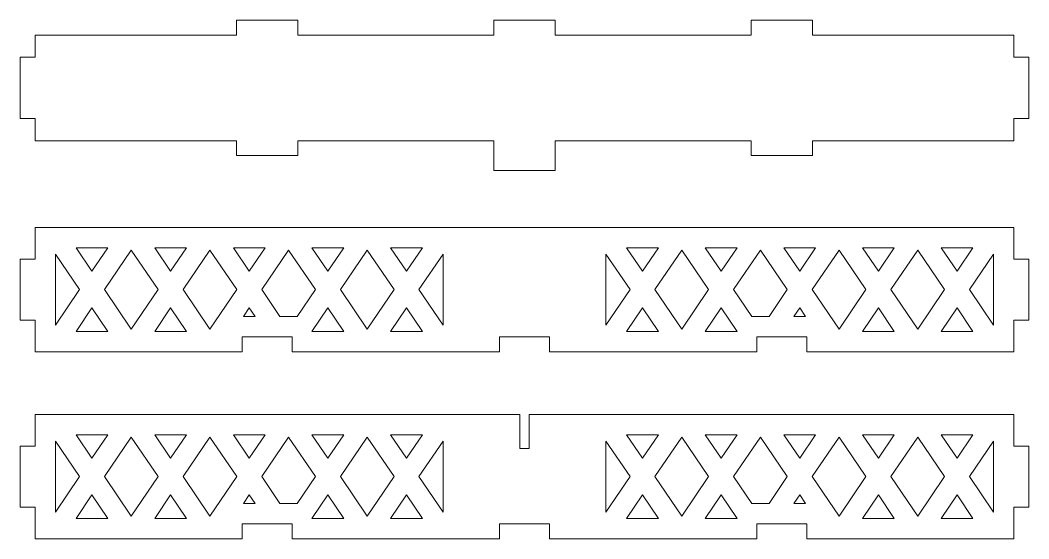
# Model space of a CAD drawing. Header units: millimetres. Extents: x -924 to 692, y -968 to 888.
# Drawn here: x -452.2 to -17.1, y 12.5 to 236 of the extents above; entities that cross this region are included whole.
import ezdxf

# ---------------------------------------------------------------- set-up
doc = ezdxf.new("R2010")
doc.units = ezdxf.units.MM
doc.header["$MEASUREMENT"] = 0

msp = doc.modelspace()

# ---------------------------------------------------------------- linework, layer by layer
at = {"lineweight": 5}
for points, knots in [([(-332.3981, 229.6487), (-332.3981, 229.6487), (-332.3981, 236.0487), (-332.3981, 236.0487), (-332.3981, 236.0487), (-332.3981, 236.0487), (-358.7981, 236.0487), (-358.7981, 236.0487), (-358.7981, 236.0487), (-358.7981, 236.0487), (-358.7981, 229.6487), (-358.7981, 229.6487), (-358.7981, 229.6487), (-358.7981, 229.6487), (-445.758, 229.6487), (-445.758, 229.6487), (-445.758, 229.6487), (-445.758, 229.6487), (-445.758, 220.0487), (-445.758, 220.0487), (-445.758, 220.0487), (-445.758, 220.0487), (-452.158, 220.0487), (-452.158, 220.0487), (-452.158, 220.0487), (-452.158, 220.0487), (-452.158, 193.6487), (-452.158, 193.6487), (-452.158, 193.6487), (-452.158, 193.6487), (-445.758, 193.6487), (-445.758, 193.6487), (-445.758, 193.6487), (-445.758, 193.6487), (-445.758, 184.0487), (-445.758, 184.0487), (-445.758, 184.0487), (-445.758, 184.0487), (-358.7981, 184.0487), (-358.7981, 184.0487), (-358.7981, 184.0487), (-358.7981, 184.0487), (-358.7981, 177.6487), (-358.7981, 177.6487), (-358.7981, 177.6487), (-358.7981, 177.6487), (-332.3981, 177.6487), (-332.3981, 177.6487), (-332.3981, 177.6487), (-332.3981, 177.6487), (-332.3981, 184.0487), (-332.3981, 184.0487), (-332.3981, 184.0487), (-332.3981, 184.0487), (-247.8381, 184.0487), (-247.8381, 184.0487), (-247.8381, 184.0487), (-247.8381, 184.0487), (-247.8381, 171.2487), (-247.8381, 171.2487), (-247.8381, 171.2487), (-247.8381, 171.2487), (-221.4381, 171.2487), (-221.4381, 171.2487), (-221.4381, 171.2487), (-221.4381, 171.2487), (-221.4381, 184.0487), (-221.4381, 184.0487), (-221.4381, 184.0487), (-221.4381, 184.0487), (-136.8781, 184.0487), (-136.8781, 184.0487), (-136.8781, 184.0487), (-136.8781, 184.0487), (-136.8781, 177.6487), (-136.8781, 177.6487), (-136.8781, 177.6487), (-136.8781, 177.6487), (-110.4781, 177.6487), (-110.4781, 177.6487), (-110.4781, 177.6487), (-110.4781, 177.6487), (-110.4781, 184.0487), (-110.4781, 184.0487), (-110.4781, 184.0487), (-110.4781, 184.0487), (-23.5181, 184.0487), (-23.5181, 184.0487), (-23.5181, 184.0487), (-23.5181, 184.0487), (-23.5181, 193.6487), (-23.5181, 193.6487), (-23.5181, 193.6487), (-23.5181, 193.6487), (-17.1181, 193.6487), (-17.1181, 193.6487), (-17.1181, 193.6487), (-17.1181, 193.6487), (-17.1181, 220.0487), (-17.1181, 220.0487), (-17.1181, 220.0487), (-17.1181, 220.0487), (-23.5181, 220.0487), (-23.5181, 220.0487), (-23.5181, 220.0487), (-23.5181, 220.0487), (-23.5181, 229.6487), (-23.5181, 229.6487), (-23.5181, 229.6487), (-23.5181, 229.6487), (-110.4781, 229.6487), (-110.4781, 229.6487), (-110.4781, 229.6487), (-110.4781, 229.6487), (-110.4781, 236.0487), (-110.4781, 236.0487), (-110.4781, 236.0487), (-110.4781, 236.0487), (-136.8781, 236.0487), (-136.8781, 236.0487), (-136.8781, 236.0487), (-136.8781, 236.0487), (-136.8781, 229.6487), (-136.8781, 229.6487), (-136.8781, 229.6487), (-136.8781, 229.6487), (-221.4381, 229.6487), (-221.4381, 229.6487), (-221.4381, 229.6487), (-221.4381, 229.6487), (-221.4381, 236.0487), (-221.4381, 236.0487), (-221.4381, 236.0487), (-221.4381, 236.0487), (-247.8381, 236.0487), (-247.8381, 236.0487), (-247.8381, 236.0487), (-247.8381, 236.0487), (-247.8381, 229.6487), (-247.8381, 229.6487), (-247.8381, 229.6487), (-247.8381, 229.6487), (-332.3981, 229.6487), (-332.3981, 229.6487)], [0, 0, 0, 0, 0.02777778, 0.02777778, 0.02777778, 0.02777778, 0.05555556, 0.05555556, 0.05555556, 0.05555556, 0.08333333, 0.08333333, 0.08333333, 0.08333333, 0.11111111, 0.11111111, 0.11111111, 0.11111111, 0.13888889, 0.13888889, 0.13888889, 0.13888889, 0.16666667, 0.16666667, 0.16666667, 0.16666667, 0.19444444, 0.19444444, 0.19444444, 0.19444444, 0.22222222, 0.22222222, 0.22222222, 0.22222222, 0.25, 0.25, 0.25, 0.25, 0.27777778, 0.27777778, 0.27777778, 0.27777778, 0.30555556, 0.30555556, 0.30555556, 0.30555556, 0.33333333, 0.33333333, 0.33333333, 0.33333333, 0.36111111, 0.36111111, 0.36111111, 0.36111111, 0.38888889, 0.38888889, 0.38888889, 0.38888889, 0.41666667, 0.41666667, 0.41666667, 0.41666667, 0.44444444, 0.44444444, 0.44444444, 0.44444444, 0.47222222, 0.47222222, 0.47222222, 0.47222222, 0.5, 0.5, 0.5, 0.5, 0.52777778, 0.52777778, 0.52777778, 0.52777778, 0.55555556, 0.55555556, 0.55555556, 0.55555556, 0.58333333, 0.58333333, 0.58333333, 0.58333333, 0.61111111, 0.61111111, 0.61111111, 0.61111111, 0.63888889, 0.63888889, 0.63888889, 0.63888889, 0.66666667, 0.66666667, 0.66666667, 0.66666667, 0.69444444, 0.69444444, 0.69444444, 0.69444444, 0.72222222, 0.72222222, 0.72222222, 0.72222222, 0.75, 0.75, 0.75, 0.75, 0.77777778, 0.77777778, 0.77777778, 0.77777778, 0.80555556, 0.80555556, 0.80555556, 0.80555556, 0.83333333, 0.83333333, 0.83333333, 0.83333333, 0.86111111, 0.86111111, 0.86111111, 0.86111111, 0.88888889, 0.88888889, 0.88888889, 0.88888889, 0.91666667, 0.91666667, 0.91666667, 0.91666667, 0.94444444, 0.94444444, 0.94444444, 0.94444444, 0.97222222, 0.97222222, 0.97222222, 0.97222222, 1, 1, 1, 1]), ([(-223.8381, 99.4883), (-223.8381, 99.4883), (-223.8381, 93.0883), (-223.8381, 93.0883), (-223.8381, 93.0883), (-223.8381, 93.0883), (-134.4781, 93.0883), (-134.4781, 93.0883), (-134.4781, 93.0883), (-134.4781, 93.0883), (-134.4781, 99.4883), (-134.4781, 99.4883), (-134.4781, 99.4883), (-134.4781, 99.4883), (-112.8781, 99.4883), (-112.8781, 99.4883), (-112.8781, 99.4883), (-112.8781, 99.4883), (-112.8781, 93.0883), (-112.8781, 93.0883), (-112.8781, 93.0883), (-112.8781, 93.0883), (-23.5181, 93.0883), (-23.5181, 93.0883), (-23.5181, 93.0883), (-23.5181, 93.0883), (-23.5181, 106.6883), (-23.5181, 106.6883), (-23.5181, 106.6883), (-23.5181, 106.6883), (-17.1181, 106.6883), (-17.1181, 106.6883), (-17.1181, 106.6883), (-17.1181, 106.6883), (-17.1181, 133.0883), (-17.1181, 133.0883), (-17.1181, 133.0883), (-17.1181, 133.0883), (-23.5181, 133.0883), (-23.5181, 133.0883), (-23.5181, 133.0883), (-23.5181, 133.0883), (-23.5181, 146.6883), (-23.5181, 146.6883), (-23.5181, 146.6883), (-23.5181, 146.6883), (-445.758, 146.6883), (-445.758, 146.6883), (-445.758, 146.6883), (-445.758, 146.6883), (-445.758, 133.0883), (-445.758, 133.0883), (-445.758, 133.0883), (-445.758, 133.0883), (-452.158, 133.0883), (-452.158, 133.0883), (-452.158, 133.0883), (-452.158, 133.0883), (-452.158, 106.6883), (-452.158, 106.6883), (-452.158, 106.6883), (-452.158, 106.6883), (-445.758, 106.6883), (-445.758, 106.6883), (-445.758, 106.6883), (-445.758, 106.6883), (-445.758, 93.0883), (-445.758, 93.0883), (-445.758, 93.0883), (-445.758, 93.0883), (-356.3981, 93.0883), (-356.3981, 93.0883), (-356.3981, 93.0883), (-356.3981, 93.0883), (-356.3981, 99.4883), (-356.3981, 99.4883), (-356.3981, 99.4883), (-356.3981, 99.4883), (-334.7981, 99.4883), (-334.7981, 99.4883), (-334.7981, 99.4883), (-334.7981, 99.4883), (-334.7981, 93.0883), (-334.7981, 93.0883), (-334.7981, 93.0883), (-334.7981, 93.0883), (-245.4381, 93.0883), (-245.4381, 93.0883), (-245.4381, 93.0883), (-245.4381, 93.0883), (-245.4381, 99.4883), (-245.4381, 99.4883), (-245.4381, 99.4883), (-245.4381, 99.4883), (-223.8381, 99.4883), (-223.8381, 99.4883)], [0, 0, 0, 0, 0.04166667, 0.04166667, 0.04166667, 0.04166667, 0.08333333, 0.08333333, 0.08333333, 0.08333333, 0.125, 0.125, 0.125, 0.125, 0.16666667, 0.16666667, 0.16666667, 0.16666667, 0.20833333, 0.20833333, 0.20833333, 0.20833333, 0.25, 0.25, 0.25, 0.25, 0.29166667, 0.29166667, 0.29166667, 0.29166667, 0.33333333, 0.33333333, 0.33333333, 0.33333333, 0.375, 0.375, 0.375, 0.375, 0.41666667, 0.41666667, 0.41666667, 0.41666667, 0.45833333, 0.45833333, 0.45833333, 0.45833333, 0.5, 0.5, 0.5, 0.5, 0.54166667, 0.54166667, 0.54166667, 0.54166667, 0.58333333, 0.58333333, 0.58333333, 0.58333333, 0.625, 0.625, 0.625, 0.625, 0.66666667, 0.66666667, 0.66666667, 0.66666667, 0.70833333, 0.70833333, 0.70833333, 0.70833333, 0.75, 0.75, 0.75, 0.75, 0.79166667, 0.79166667, 0.79166667, 0.79166667, 0.83333333, 0.83333333, 0.83333333, 0.83333333, 0.875, 0.875, 0.875, 0.875, 0.91666667, 0.91666667, 0.91666667, 0.91666667, 0.95833333, 0.95833333, 0.95833333, 0.95833333, 1, 1, 1, 1]), ([(-436.9581, 135.1856), (-436.9581, 135.1856), (-426.5687, 119.8883), (-426.5687, 119.8883), (-426.5687, 119.8883), (-426.5687, 119.8883), (-436.9581, 104.5911), (-436.9581, 104.5911), (-436.9581, 104.5911), (-436.9581, 104.5911), (-436.9581, 135.1856), (-436.9581, 135.1856)], [0, 0, 0, 0, 0.33333333, 0.33333333, 0.33333333, 0.33333333, 0.66666667, 0.66666667, 0.66666667, 0.66666667, 1, 1, 1, 1]), ([(-414.3437, 137.8883), (-414.3437, 137.8883), (-428.0525, 137.8883), (-428.0525, 137.8883), (-428.0525, 137.8883), (-428.0525, 137.8883), (-421.1981, 127.7959), (-421.1981, 127.7959), (-421.1981, 127.7959), (-421.1981, 127.7959), (-414.3437, 137.8883), (-414.3437, 137.8883)], [0, 0, 0, 0, 0.33333333, 0.33333333, 0.33333333, 0.33333333, 0.66666667, 0.66666667, 0.66666667, 0.66666667, 1, 1, 1, 1]), ([(-404.2381, 102.8242), (-404.2381, 102.8242), (-415.8276, 119.8883), (-415.8276, 119.8883), (-415.8276, 119.8883), (-415.8276, 119.8883), (-404.2381, 136.9525), (-404.2381, 136.9525), (-404.2381, 136.9525), (-404.2381, 136.9525), (-392.6487, 119.8883), (-392.6487, 119.8883), (-392.6487, 119.8883), (-392.6487, 119.8883), (-404.2381, 102.8242), (-404.2381, 102.8242)], [0, 0, 0, 0, 0.25, 0.25, 0.25, 0.25, 0.5, 0.5, 0.5, 0.5, 0.75, 0.75, 0.75, 0.75, 1, 1, 1, 1]), ([(-380.4237, 137.8883), (-380.4237, 137.8883), (-394.1325, 137.8883), (-394.1325, 137.8883), (-394.1325, 137.8883), (-394.1325, 137.8883), (-387.2781, 127.7959), (-387.2781, 127.7959), (-387.2781, 127.7959), (-387.2781, 127.7959), (-380.4237, 137.8883), (-380.4237, 137.8883)], [0, 0, 0, 0, 0.33333333, 0.33333333, 0.33333333, 0.33333333, 0.66666667, 0.66666667, 0.66666667, 0.66666667, 1, 1, 1, 1]), ([(-370.3181, 102.8242), (-370.3181, 102.8242), (-381.9076, 119.8883), (-381.9076, 119.8883), (-381.9076, 119.8883), (-381.9076, 119.8883), (-370.3181, 136.9525), (-370.3181, 136.9525), (-370.3181, 136.9525), (-370.3181, 136.9525), (-358.7287, 119.8883), (-358.7287, 119.8883), (-358.7287, 119.8883), (-358.7287, 119.8883), (-370.3181, 102.8242), (-370.3181, 102.8242)], [0, 0, 0, 0, 0.25, 0.25, 0.25, 0.25, 0.5, 0.5, 0.5, 0.5, 0.75, 0.75, 0.75, 0.75, 1, 1, 1, 1]), ([(-346.5037, 137.8883), (-346.5037, 137.8883), (-360.2125, 137.8883), (-360.2125, 137.8883), (-360.2125, 137.8883), (-360.2125, 137.8883), (-353.3581, 127.7959), (-353.3581, 127.7959), (-353.3581, 127.7959), (-353.3581, 127.7959), (-346.5037, 137.8883), (-346.5037, 137.8883)], [0, 0, 0, 0, 0.33333333, 0.33333333, 0.33333333, 0.33333333, 0.66666667, 0.66666667, 0.66666667, 0.66666667, 1, 1, 1, 1]), ([(-340.1092, 108.2883), (-340.1092, 108.2883), (-347.9876, 119.8883), (-347.9876, 119.8883), (-347.9876, 119.8883), (-347.9876, 119.8883), (-336.3981, 136.9525), (-336.3981, 136.9525), (-336.3981, 136.9525), (-336.3981, 136.9525), (-324.8087, 119.8883), (-324.8087, 119.8883), (-324.8087, 119.8883), (-324.8087, 119.8883), (-332.6871, 108.2883), (-332.6871, 108.2883), (-332.6871, 108.2883), (-332.6871, 108.2883), (-340.1092, 108.2883), (-340.1092, 108.2883)], [0, 0, 0, 0, 0.2, 0.2, 0.2, 0.2, 0.4, 0.4, 0.4, 0.4, 0.6, 0.6, 0.6, 0.6, 0.8, 0.8, 0.8, 0.8, 1, 1, 1, 1]), ([(-312.5837, 137.8883), (-312.5837, 137.8883), (-326.2925, 137.8883), (-326.2925, 137.8883), (-326.2925, 137.8883), (-326.2925, 137.8883), (-319.4381, 127.7959), (-319.4381, 127.7959), (-319.4381, 127.7959), (-319.4381, 127.7959), (-312.5837, 137.8883), (-312.5837, 137.8883)], [0, 0, 0, 0, 0.33333333, 0.33333333, 0.33333333, 0.33333333, 0.66666667, 0.66666667, 0.66666667, 0.66666667, 1, 1, 1, 1]), ([(-302.4781, 102.8242), (-302.4781, 102.8242), (-314.0676, 119.8883), (-314.0676, 119.8883), (-314.0676, 119.8883), (-314.0676, 119.8883), (-302.4781, 136.9525), (-302.4781, 136.9525), (-302.4781, 136.9525), (-302.4781, 136.9525), (-290.8887, 119.8883), (-290.8887, 119.8883), (-290.8887, 119.8883), (-290.8887, 119.8883), (-302.4781, 102.8242), (-302.4781, 102.8242)], [0, 0, 0, 0, 0.25, 0.25, 0.25, 0.25, 0.5, 0.5, 0.5, 0.5, 0.75, 0.75, 0.75, 0.75, 1, 1, 1, 1]), ([(-278.6637, 137.8883), (-278.6637, 137.8883), (-292.3725, 137.8883), (-292.3725, 137.8883), (-292.3725, 137.8883), (-292.3725, 137.8883), (-285.5181, 127.7959), (-285.5181, 127.7959), (-285.5181, 127.7959), (-285.5181, 127.7959), (-278.6637, 137.8883), (-278.6637, 137.8883)], [0, 0, 0, 0, 0.33333333, 0.33333333, 0.33333333, 0.33333333, 0.66666667, 0.66666667, 0.66666667, 0.66666667, 1, 1, 1, 1]), ([(-280.1476, 119.8883), (-280.1476, 119.8883), (-269.7581, 135.1856), (-269.7581, 135.1856), (-269.7581, 135.1856), (-269.7581, 135.1856), (-269.7581, 104.5911), (-269.7581, 104.5911), (-269.7581, 104.5911), (-269.7581, 104.5911), (-280.1476, 119.8883), (-280.1476, 119.8883)], [0, 0, 0, 0, 0.33333333, 0.33333333, 0.33333333, 0.33333333, 0.66666667, 0.66666667, 0.66666667, 0.66666667, 1, 1, 1, 1]), ([(-189.1287, 119.8883), (-189.1287, 119.8883), (-199.5181, 135.1856), (-199.5181, 135.1856), (-199.5181, 135.1856), (-199.5181, 135.1856), (-199.5181, 104.5911), (-199.5181, 104.5911), (-199.5181, 104.5911), (-199.5181, 104.5911), (-189.1287, 119.8883), (-189.1287, 119.8883)], [0, 0, 0, 0, 0.33333333, 0.33333333, 0.33333333, 0.33333333, 0.66666667, 0.66666667, 0.66666667, 0.66666667, 1, 1, 1, 1]), ([(-190.6125, 137.8883), (-190.6125, 137.8883), (-176.9037, 137.8883), (-176.9037, 137.8883), (-176.9037, 137.8883), (-176.9037, 137.8883), (-183.7581, 127.7959), (-183.7581, 127.7959), (-183.7581, 127.7959), (-183.7581, 127.7959), (-190.6125, 137.8883), (-190.6125, 137.8883)], [0, 0, 0, 0, 0.33333333, 0.33333333, 0.33333333, 0.33333333, 0.66666667, 0.66666667, 0.66666667, 0.66666667, 1, 1, 1, 1]), ([(-166.7981, 102.8242), (-166.7981, 102.8242), (-155.2087, 119.8883), (-155.2087, 119.8883), (-155.2087, 119.8883), (-155.2087, 119.8883), (-166.7981, 136.9525), (-166.7981, 136.9525), (-166.7981, 136.9525), (-166.7981, 136.9525), (-178.3876, 119.8883), (-178.3876, 119.8883), (-178.3876, 119.8883), (-178.3876, 119.8883), (-166.7981, 102.8242), (-166.7981, 102.8242)], [0, 0, 0, 0, 0.25, 0.25, 0.25, 0.25, 0.5, 0.5, 0.5, 0.5, 0.75, 0.75, 0.75, 0.75, 1, 1, 1, 1]), ([(-156.6925, 137.8883), (-156.6925, 137.8883), (-142.9837, 137.8883), (-142.9837, 137.8883), (-142.9837, 137.8883), (-142.9837, 137.8883), (-149.8381, 127.7959), (-149.8381, 127.7959), (-149.8381, 127.7959), (-149.8381, 127.7959), (-156.6925, 137.8883), (-156.6925, 137.8883)], [0, 0, 0, 0, 0.33333333, 0.33333333, 0.33333333, 0.33333333, 0.66666667, 0.66666667, 0.66666667, 0.66666667, 1, 1, 1, 1]), ([(-129.1671, 108.2883), (-129.1671, 108.2883), (-121.2887, 119.8883), (-121.2887, 119.8883), (-121.2887, 119.8883), (-121.2887, 119.8883), (-132.8781, 136.9525), (-132.8781, 136.9525), (-132.8781, 136.9525), (-132.8781, 136.9525), (-144.4676, 119.8883), (-144.4676, 119.8883), (-144.4676, 119.8883), (-144.4676, 119.8883), (-136.5892, 108.2883), (-136.5892, 108.2883), (-136.5892, 108.2883), (-136.5892, 108.2883), (-129.1671, 108.2883), (-129.1671, 108.2883)], [0, 0, 0, 0, 0.2, 0.2, 0.2, 0.2, 0.4, 0.4, 0.4, 0.4, 0.6, 0.6, 0.6, 0.6, 0.8, 0.8, 0.8, 0.8, 1, 1, 1, 1]), ([(-122.7725, 137.8883), (-122.7725, 137.8883), (-109.0637, 137.8883), (-109.0637, 137.8883), (-109.0637, 137.8883), (-109.0637, 137.8883), (-115.9181, 127.7959), (-115.9181, 127.7959), (-115.9181, 127.7959), (-115.9181, 127.7959), (-122.7725, 137.8883), (-122.7725, 137.8883)], [0, 0, 0, 0, 0.33333333, 0.33333333, 0.33333333, 0.33333333, 0.66666667, 0.66666667, 0.66666667, 0.66666667, 1, 1, 1, 1]), ([(-98.9581, 102.8242), (-98.9581, 102.8242), (-87.3687, 119.8883), (-87.3687, 119.8883), (-87.3687, 119.8883), (-87.3687, 119.8883), (-98.9581, 136.9525), (-98.9581, 136.9525), (-98.9581, 136.9525), (-98.9581, 136.9525), (-110.5476, 119.8883), (-110.5476, 119.8883), (-110.5476, 119.8883), (-110.5476, 119.8883), (-98.9581, 102.8242), (-98.9581, 102.8242)], [0, 0, 0, 0, 0.25, 0.25, 0.25, 0.25, 0.5, 0.5, 0.5, 0.5, 0.75, 0.75, 0.75, 0.75, 1, 1, 1, 1]), ([(-88.8525, 137.8883), (-88.8525, 137.8883), (-75.1437, 137.8883), (-75.1437, 137.8883), (-75.1437, 137.8883), (-75.1437, 137.8883), (-81.9981, 127.7959), (-81.9981, 127.7959), (-81.9981, 127.7959), (-81.9981, 127.7959), (-88.8525, 137.8883), (-88.8525, 137.8883)], [0, 0, 0, 0, 0.33333333, 0.33333333, 0.33333333, 0.33333333, 0.66666667, 0.66666667, 0.66666667, 0.66666667, 1, 1, 1, 1]), ([(-65.0381, 102.8242), (-65.0381, 102.8242), (-53.4487, 119.8883), (-53.4487, 119.8883), (-53.4487, 119.8883), (-53.4487, 119.8883), (-65.0381, 136.9525), (-65.0381, 136.9525), (-65.0381, 136.9525), (-65.0381, 136.9525), (-76.6276, 119.8883), (-76.6276, 119.8883), (-76.6276, 119.8883), (-76.6276, 119.8883), (-65.0381, 102.8242), (-65.0381, 102.8242)], [0, 0, 0, 0, 0.25, 0.25, 0.25, 0.25, 0.5, 0.5, 0.5, 0.5, 0.75, 0.75, 0.75, 0.75, 1, 1, 1, 1]), ([(-54.9325, 137.8883), (-54.9325, 137.8883), (-41.2237, 137.8883), (-41.2237, 137.8883), (-41.2237, 137.8883), (-41.2237, 137.8883), (-48.0781, 127.7959), (-48.0781, 127.7959), (-48.0781, 127.7959), (-48.0781, 127.7959), (-54.9325, 137.8883), (-54.9325, 137.8883)], [0, 0, 0, 0, 0.33333333, 0.33333333, 0.33333333, 0.33333333, 0.66666667, 0.66666667, 0.66666667, 0.66666667, 1, 1, 1, 1]), ([(-32.3181, 135.1856), (-32.3181, 135.1856), (-42.7076, 119.8883), (-42.7076, 119.8883), (-42.7076, 119.8883), (-42.7076, 119.8883), (-32.3181, 104.5911), (-32.3181, 104.5911), (-32.3181, 104.5911), (-32.3181, 104.5911), (-32.3181, 135.1856), (-32.3181, 135.1856)], [0, 0, 0, 0, 0.33333333, 0.33333333, 0.33333333, 0.33333333, 0.66666667, 0.66666667, 0.66666667, 0.66666667, 1, 1, 1, 1]), ([(-414.3437, 101.8883), (-414.3437, 101.8883), (-428.0525, 101.8883), (-428.0525, 101.8883), (-428.0525, 101.8883), (-428.0525, 101.8883), (-421.1981, 111.9807), (-421.1981, 111.9807), (-421.1981, 111.9807), (-421.1981, 111.9807), (-414.3437, 101.8883), (-414.3437, 101.8883)], [0, 0, 0, 0, 0.33333333, 0.33333333, 0.33333333, 0.33333333, 0.66666667, 0.66666667, 0.66666667, 0.66666667, 1, 1, 1, 1]), ([(-380.4237, 101.8883), (-380.4237, 101.8883), (-394.1325, 101.8883), (-394.1325, 101.8883), (-394.1325, 101.8883), (-394.1325, 101.8883), (-387.2781, 111.9807), (-387.2781, 111.9807), (-387.2781, 111.9807), (-387.2781, 111.9807), (-380.4237, 101.8883), (-380.4237, 101.8883)], [0, 0, 0, 0, 0.33333333, 0.33333333, 0.33333333, 0.33333333, 0.66666667, 0.66666667, 0.66666667, 0.66666667, 1, 1, 1, 1]), ([(-355.8658, 108.2883), (-355.8658, 108.2883), (-353.3581, 111.9807), (-353.3581, 111.9807), (-353.3581, 111.9807), (-353.3581, 111.9807), (-350.8503, 108.2883), (-350.8503, 108.2883), (-350.8503, 108.2883), (-350.8503, 108.2883), (-355.8658, 108.2883), (-355.8658, 108.2883)], [0, 0, 0, 0, 0.33333333, 0.33333333, 0.33333333, 0.33333333, 0.66666667, 0.66666667, 0.66666667, 0.66666667, 1, 1, 1, 1]), ([(-312.5837, 101.8883), (-312.5837, 101.8883), (-326.2925, 101.8883), (-326.2925, 101.8883), (-326.2925, 101.8883), (-326.2925, 101.8883), (-319.4381, 111.9807), (-319.4381, 111.9807), (-319.4381, 111.9807), (-319.4381, 111.9807), (-312.5837, 101.8883), (-312.5837, 101.8883)], [0, 0, 0, 0, 0.33333333, 0.33333333, 0.33333333, 0.33333333, 0.66666667, 0.66666667, 0.66666667, 0.66666667, 1, 1, 1, 1]), ([(-278.6637, 101.8883), (-278.6637, 101.8883), (-292.3725, 101.8883), (-292.3725, 101.8883), (-292.3725, 101.8883), (-292.3725, 101.8883), (-285.5181, 111.9807), (-285.5181, 111.9807), (-285.5181, 111.9807), (-285.5181, 111.9807), (-278.6637, 101.8883), (-278.6637, 101.8883)], [0, 0, 0, 0, 0.33333333, 0.33333333, 0.33333333, 0.33333333, 0.66666667, 0.66666667, 0.66666667, 0.66666667, 1, 1, 1, 1]), ([(-190.6125, 101.8883), (-190.6125, 101.8883), (-176.9037, 101.8883), (-176.9037, 101.8883), (-176.9037, 101.8883), (-176.9037, 101.8883), (-183.7581, 111.9807), (-183.7581, 111.9807), (-183.7581, 111.9807), (-183.7581, 111.9807), (-190.6125, 101.8883), (-190.6125, 101.8883)], [0, 0, 0, 0, 0.33333333, 0.33333333, 0.33333333, 0.33333333, 0.66666667, 0.66666667, 0.66666667, 0.66666667, 1, 1, 1, 1]), ([(-156.6925, 101.8883), (-156.6925, 101.8883), (-142.9837, 101.8883), (-142.9837, 101.8883), (-142.9837, 101.8883), (-142.9837, 101.8883), (-149.8381, 111.9807), (-149.8381, 111.9807), (-149.8381, 111.9807), (-149.8381, 111.9807), (-156.6925, 101.8883), (-156.6925, 101.8883)], [0, 0, 0, 0, 0.33333333, 0.33333333, 0.33333333, 0.33333333, 0.66666667, 0.66666667, 0.66666667, 0.66666667, 1, 1, 1, 1]), ([(-113.4103, 108.2883), (-113.4103, 108.2883), (-115.9181, 111.9807), (-115.9181, 111.9807), (-115.9181, 111.9807), (-115.9181, 111.9807), (-118.4258, 108.2883), (-118.4258, 108.2883), (-118.4258, 108.2883), (-118.4258, 108.2883), (-113.4103, 108.2883), (-113.4103, 108.2883)], [0, 0, 0, 0, 0.33333333, 0.33333333, 0.33333333, 0.33333333, 0.66666667, 0.66666667, 0.66666667, 0.66666667, 1, 1, 1, 1]), ([(-88.8525, 101.8883), (-88.8525, 101.8883), (-75.1437, 101.8883), (-75.1437, 101.8883), (-75.1437, 101.8883), (-75.1437, 101.8883), (-81.9981, 111.9807), (-81.9981, 111.9807), (-81.9981, 111.9807), (-81.9981, 111.9807), (-88.8525, 101.8883), (-88.8525, 101.8883)], [0, 0, 0, 0, 0.33333333, 0.33333333, 0.33333333, 0.33333333, 0.66666667, 0.66666667, 0.66666667, 0.66666667, 1, 1, 1, 1]), ([(-54.9325, 101.8883), (-54.9325, 101.8883), (-41.2237, 101.8883), (-41.2237, 101.8883), (-41.2237, 101.8883), (-41.2237, 101.8883), (-48.0781, 111.9807), (-48.0781, 111.9807), (-48.0781, 111.9807), (-48.0781, 111.9807), (-54.9325, 101.8883), (-54.9325, 101.8883)], [0, 0, 0, 0, 0.33333333, 0.33333333, 0.33333333, 0.33333333, 0.66666667, 0.66666667, 0.66666667, 0.66666667, 1, 1, 1, 1]), ([(-452.158, 26.0581), (-452.158, 26.0581), (-445.758, 26.0581), (-445.758, 26.0581), (-445.758, 26.0581), (-445.758, 26.0581), (-445.758, 12.4581), (-445.758, 12.4581), (-445.758, 12.4581), (-445.758, 12.4581), (-356.3981, 12.4581), (-356.3981, 12.4581), (-356.3981, 12.4581), (-356.3981, 12.4581), (-356.3981, 18.8581), (-356.3981, 18.8581), (-356.3981, 18.8581), (-356.3981, 18.8581), (-334.7981, 18.8581), (-334.7981, 18.8581), (-334.7981, 18.8581), (-334.7981, 18.8581), (-334.7981, 12.4581), (-334.7981, 12.4581), (-334.7981, 12.4581), (-334.7981, 12.4581), (-245.4381, 12.4581), (-245.4381, 12.4581), (-245.4381, 12.4581), (-245.4381, 12.4581), (-245.4381, 18.8581), (-245.4381, 18.8581), (-245.4381, 18.8581), (-245.4381, 18.8581), (-223.8381, 18.8581), (-223.8381, 18.8581), (-223.8381, 18.8581), (-223.8381, 18.8581), (-223.8381, 12.4581), (-223.8381, 12.4581), (-223.8381, 12.4581), (-223.8381, 12.4581), (-134.4781, 12.4581), (-134.4781, 12.4581), (-134.4781, 12.4581), (-134.4781, 12.4581), (-134.4781, 18.8581), (-134.4781, 18.8581), (-134.4781, 18.8581), (-134.4781, 18.8581), (-112.8781, 18.8581), (-112.8781, 18.8581), (-112.8781, 18.8581), (-112.8781, 18.8581), (-112.8781, 12.4581), (-112.8781, 12.4581), (-112.8781, 12.4581), (-112.8781, 12.4581), (-23.5181, 12.4581), (-23.5181, 12.4581), (-23.5181, 12.4581), (-23.5181, 12.4581), (-23.5181, 26.0581), (-23.5181, 26.0581), (-23.5181, 26.0581), (-23.5181, 26.0581), (-17.1181, 26.0581), (-17.1181, 26.0581), (-17.1181, 26.0581), (-17.1181, 26.0581), (-17.1181, 52.4581), (-17.1181, 52.4581), (-17.1181, 52.4581), (-17.1181, 52.4581), (-23.5181, 52.4581), (-23.5181, 52.4581), (-23.5181, 52.4581), (-23.5181, 52.4581), (-23.5181, 66.0581), (-23.5181, 66.0581), (-23.5181, 66.0581), (-23.5181, 66.0581), (-232.6381, 66.0581), (-232.6381, 66.0581), (-232.6381, 66.0581), (-232.6381, 66.0581), (-232.6381, 51.4568), (-232.6381, 51.4568), (-232.6381, 51.4568), (-232.6381, 51.4568), (-236.6381, 51.4568), (-236.6381, 51.4568), (-236.6381, 51.4568), (-236.6381, 51.4568), (-236.6381, 66.0581), (-236.6381, 66.0581), (-236.6381, 66.0581), (-236.6381, 66.0581), (-445.758, 66.0581), (-445.758, 66.0581), (-445.758, 66.0581), (-445.758, 66.0581), (-445.758, 52.4581), (-445.758, 52.4581), (-445.758, 52.4581), (-445.758, 52.4581), (-452.158, 52.4581), (-452.158, 52.4581), (-452.158, 52.4581), (-452.158, 52.4581), (-452.158, 26.0581), (-452.158, 26.0581)], [0, 0, 0, 0, 0.03571429, 0.03571429, 0.03571429, 0.03571429, 0.07142857, 0.07142857, 0.07142857, 0.07142857, 0.10714286, 0.10714286, 0.10714286, 0.10714286, 0.14285714, 0.14285714, 0.14285714, 0.14285714, 0.17857143, 0.17857143, 0.17857143, 0.17857143, 0.21428571, 0.21428571, 0.21428571, 0.21428571, 0.25, 0.25, 0.25, 0.25, 0.28571429, 0.28571429, 0.28571429, 0.28571429, 0.32142857, 0.32142857, 0.32142857, 0.32142857, 0.35714286, 0.35714286, 0.35714286, 0.35714286, 0.39285714, 0.39285714, 0.39285714, 0.39285714, 0.42857143, 0.42857143, 0.42857143, 0.42857143, 0.46428571, 0.46428571, 0.46428571, 0.46428571, 0.5, 0.5, 0.5, 0.5, 0.53571429, 0.53571429, 0.53571429, 0.53571429, 0.57142857, 0.57142857, 0.57142857, 0.57142857, 0.60714286, 0.60714286, 0.60714286, 0.60714286, 0.64285714, 0.64285714, 0.64285714, 0.64285714, 0.67857143, 0.67857143, 0.67857143, 0.67857143, 0.71428571, 0.71428571, 0.71428571, 0.71428571, 0.75, 0.75, 0.75, 0.75, 0.78571429, 0.78571429, 0.78571429, 0.78571429, 0.82142857, 0.82142857, 0.82142857, 0.82142857, 0.85714286, 0.85714286, 0.85714286, 0.85714286, 0.89285714, 0.89285714, 0.89285714, 0.89285714, 0.92857143, 0.92857143, 0.92857143, 0.92857143, 0.96428571, 0.96428571, 0.96428571, 0.96428571, 1, 1, 1, 1]), ([(-414.3437, 57.2581), (-414.3437, 57.2581), (-428.0525, 57.2581), (-428.0525, 57.2581), (-428.0525, 57.2581), (-428.0525, 57.2581), (-421.1981, 47.1656), (-421.1981, 47.1656), (-421.1981, 47.1656), (-421.1981, 47.1656), (-414.3437, 57.2581), (-414.3437, 57.2581)], [0, 0, 0, 0, 0.33333333, 0.33333333, 0.33333333, 0.33333333, 0.66666667, 0.66666667, 0.66666667, 0.66666667, 1, 1, 1, 1]), ([(-380.4237, 57.2581), (-380.4237, 57.2581), (-394.1325, 57.2581), (-394.1325, 57.2581), (-394.1325, 57.2581), (-394.1325, 57.2581), (-387.2781, 47.1656), (-387.2781, 47.1656), (-387.2781, 47.1656), (-387.2781, 47.1656), (-380.4237, 57.2581), (-380.4237, 57.2581)], [0, 0, 0, 0, 0.33333333, 0.33333333, 0.33333333, 0.33333333, 0.66666667, 0.66666667, 0.66666667, 0.66666667, 1, 1, 1, 1]), ([(-346.5037, 57.2581), (-346.5037, 57.2581), (-360.2125, 57.2581), (-360.2125, 57.2581), (-360.2125, 57.2581), (-360.2125, 57.2581), (-353.3581, 47.1656), (-353.3581, 47.1656), (-353.3581, 47.1656), (-353.3581, 47.1656), (-346.5037, 57.2581), (-346.5037, 57.2581)], [0, 0, 0, 0, 0.33333333, 0.33333333, 0.33333333, 0.33333333, 0.66666667, 0.66666667, 0.66666667, 0.66666667, 1, 1, 1, 1]), ([(-312.5837, 57.2581), (-312.5837, 57.2581), (-326.2925, 57.2581), (-326.2925, 57.2581), (-326.2925, 57.2581), (-326.2925, 57.2581), (-319.4381, 47.1656), (-319.4381, 47.1656), (-319.4381, 47.1656), (-319.4381, 47.1656), (-312.5837, 57.2581), (-312.5837, 57.2581)], [0, 0, 0, 0, 0.33333333, 0.33333333, 0.33333333, 0.33333333, 0.66666667, 0.66666667, 0.66666667, 0.66666667, 1, 1, 1, 1]), ([(-278.6637, 57.2581), (-278.6637, 57.2581), (-292.3725, 57.2581), (-292.3725, 57.2581), (-292.3725, 57.2581), (-292.3725, 57.2581), (-285.5181, 47.1656), (-285.5181, 47.1656), (-285.5181, 47.1656), (-285.5181, 47.1656), (-278.6637, 57.2581), (-278.6637, 57.2581)], [0, 0, 0, 0, 0.33333333, 0.33333333, 0.33333333, 0.33333333, 0.66666667, 0.66666667, 0.66666667, 0.66666667, 1, 1, 1, 1]), ([(-190.6125, 57.2581), (-190.6125, 57.2581), (-176.9037, 57.2581), (-176.9037, 57.2581), (-176.9037, 57.2581), (-176.9037, 57.2581), (-183.7581, 47.1656), (-183.7581, 47.1656), (-183.7581, 47.1656), (-183.7581, 47.1656), (-190.6125, 57.2581), (-190.6125, 57.2581)], [0, 0, 0, 0, 0.33333333, 0.33333333, 0.33333333, 0.33333333, 0.66666667, 0.66666667, 0.66666667, 0.66666667, 1, 1, 1, 1]), ([(-156.6925, 57.2581), (-156.6925, 57.2581), (-142.9837, 57.2581), (-142.9837, 57.2581), (-142.9837, 57.2581), (-142.9837, 57.2581), (-149.8381, 47.1656), (-149.8381, 47.1656), (-149.8381, 47.1656), (-149.8381, 47.1656), (-156.6925, 57.2581), (-156.6925, 57.2581)], [0, 0, 0, 0, 0.33333333, 0.33333333, 0.33333333, 0.33333333, 0.66666667, 0.66666667, 0.66666667, 0.66666667, 1, 1, 1, 1]), ([(-122.7725, 57.2581), (-122.7725, 57.2581), (-109.0637, 57.2581), (-109.0637, 57.2581), (-109.0637, 57.2581), (-109.0637, 57.2581), (-115.9181, 47.1656), (-115.9181, 47.1656), (-115.9181, 47.1656), (-115.9181, 47.1656), (-122.7725, 57.2581), (-122.7725, 57.2581)], [0, 0, 0, 0, 0.33333333, 0.33333333, 0.33333333, 0.33333333, 0.66666667, 0.66666667, 0.66666667, 0.66666667, 1, 1, 1, 1]), ([(-88.8525, 57.2581), (-88.8525, 57.2581), (-75.1437, 57.2581), (-75.1437, 57.2581), (-75.1437, 57.2581), (-75.1437, 57.2581), (-81.9981, 47.1656), (-81.9981, 47.1656), (-81.9981, 47.1656), (-81.9981, 47.1656), (-88.8525, 57.2581), (-88.8525, 57.2581)], [0, 0, 0, 0, 0.33333333, 0.33333333, 0.33333333, 0.33333333, 0.66666667, 0.66666667, 0.66666667, 0.66666667, 1, 1, 1, 1]), ([(-54.9325, 57.2581), (-54.9325, 57.2581), (-41.2237, 57.2581), (-41.2237, 57.2581), (-41.2237, 57.2581), (-41.2237, 57.2581), (-48.0781, 47.1656), (-48.0781, 47.1656), (-48.0781, 47.1656), (-48.0781, 47.1656), (-54.9325, 57.2581), (-54.9325, 57.2581)], [0, 0, 0, 0, 0.33333333, 0.33333333, 0.33333333, 0.33333333, 0.66666667, 0.66666667, 0.66666667, 0.66666667, 1, 1, 1, 1]), ([(-436.9581, 54.5554), (-436.9581, 54.5554), (-426.5687, 39.2581), (-426.5687, 39.2581), (-426.5687, 39.2581), (-426.5687, 39.2581), (-436.9581, 23.9608), (-436.9581, 23.9608), (-436.9581, 23.9608), (-436.9581, 23.9608), (-436.9581, 54.5554), (-436.9581, 54.5554)], [0, 0, 0, 0, 0.33333333, 0.33333333, 0.33333333, 0.33333333, 0.66666667, 0.66666667, 0.66666667, 0.66666667, 1, 1, 1, 1]), ([(-404.2381, 22.1939), (-404.2381, 22.1939), (-415.8276, 39.2581), (-415.8276, 39.2581), (-415.8276, 39.2581), (-415.8276, 39.2581), (-404.2381, 56.3223), (-404.2381, 56.3223), (-404.2381, 56.3223), (-404.2381, 56.3223), (-392.6487, 39.2581), (-392.6487, 39.2581), (-392.6487, 39.2581), (-392.6487, 39.2581), (-404.2381, 22.1939), (-404.2381, 22.1939)], [0, 0, 0, 0, 0.25, 0.25, 0.25, 0.25, 0.5, 0.5, 0.5, 0.5, 0.75, 0.75, 0.75, 0.75, 1, 1, 1, 1]), ([(-370.3181, 22.1939), (-370.3181, 22.1939), (-381.9076, 39.2581), (-381.9076, 39.2581), (-381.9076, 39.2581), (-381.9076, 39.2581), (-370.3181, 56.3223), (-370.3181, 56.3223), (-370.3181, 56.3223), (-370.3181, 56.3223), (-358.7287, 39.2581), (-358.7287, 39.2581), (-358.7287, 39.2581), (-358.7287, 39.2581), (-370.3181, 22.1939), (-370.3181, 22.1939)], [0, 0, 0, 0, 0.25, 0.25, 0.25, 0.25, 0.5, 0.5, 0.5, 0.5, 0.75, 0.75, 0.75, 0.75, 1, 1, 1, 1]), ([(-340.1092, 27.6581), (-340.1092, 27.6581), (-347.9876, 39.2581), (-347.9876, 39.2581), (-347.9876, 39.2581), (-347.9876, 39.2581), (-336.3981, 56.3223), (-336.3981, 56.3223), (-336.3981, 56.3223), (-336.3981, 56.3223), (-324.8087, 39.2581), (-324.8087, 39.2581), (-324.8087, 39.2581), (-324.8087, 39.2581), (-332.6871, 27.6581), (-332.6871, 27.6581), (-332.6871, 27.6581), (-332.6871, 27.6581), (-340.1092, 27.6581), (-340.1092, 27.6581)], [0, 0, 0, 0, 0.2, 0.2, 0.2, 0.2, 0.4, 0.4, 0.4, 0.4, 0.6, 0.6, 0.6, 0.6, 0.8, 0.8, 0.8, 0.8, 1, 1, 1, 1]), ([(-302.4781, 22.1939), (-302.4781, 22.1939), (-314.0676, 39.2581), (-314.0676, 39.2581), (-314.0676, 39.2581), (-314.0676, 39.2581), (-302.4781, 56.3223), (-302.4781, 56.3223), (-302.4781, 56.3223), (-302.4781, 56.3223), (-290.8887, 39.2581), (-290.8887, 39.2581), (-290.8887, 39.2581), (-290.8887, 39.2581), (-302.4781, 22.1939), (-302.4781, 22.1939)], [0, 0, 0, 0, 0.25, 0.25, 0.25, 0.25, 0.5, 0.5, 0.5, 0.5, 0.75, 0.75, 0.75, 0.75, 1, 1, 1, 1]), ([(-280.1476, 39.2581), (-280.1476, 39.2581), (-269.7581, 54.5554), (-269.7581, 54.5554), (-269.7581, 54.5554), (-269.7581, 54.5554), (-269.7581, 23.9608), (-269.7581, 23.9608), (-269.7581, 23.9608), (-269.7581, 23.9608), (-280.1476, 39.2581), (-280.1476, 39.2581)], [0, 0, 0, 0, 0.33333333, 0.33333333, 0.33333333, 0.33333333, 0.66666667, 0.66666667, 0.66666667, 0.66666667, 1, 1, 1, 1]), ([(-189.1287, 39.2581), (-189.1287, 39.2581), (-199.5181, 54.5554), (-199.5181, 54.5554), (-199.5181, 54.5554), (-199.5181, 54.5554), (-199.5181, 23.9608), (-199.5181, 23.9608), (-199.5181, 23.9608), (-199.5181, 23.9608), (-189.1287, 39.2581), (-189.1287, 39.2581)], [0, 0, 0, 0, 0.33333333, 0.33333333, 0.33333333, 0.33333333, 0.66666667, 0.66666667, 0.66666667, 0.66666667, 1, 1, 1, 1]), ([(-166.7981, 22.1939), (-166.7981, 22.1939), (-155.2087, 39.2581), (-155.2087, 39.2581), (-155.2087, 39.2581), (-155.2087, 39.2581), (-166.7981, 56.3223), (-166.7981, 56.3223), (-166.7981, 56.3223), (-166.7981, 56.3223), (-178.3876, 39.2581), (-178.3876, 39.2581), (-178.3876, 39.2581), (-178.3876, 39.2581), (-166.7981, 22.1939), (-166.7981, 22.1939)], [0, 0, 0, 0, 0.25, 0.25, 0.25, 0.25, 0.5, 0.5, 0.5, 0.5, 0.75, 0.75, 0.75, 0.75, 1, 1, 1, 1]), ([(-129.1671, 27.6581), (-129.1671, 27.6581), (-121.2887, 39.2581), (-121.2887, 39.2581), (-121.2887, 39.2581), (-121.2887, 39.2581), (-132.8781, 56.3223), (-132.8781, 56.3223), (-132.8781, 56.3223), (-132.8781, 56.3223), (-144.4676, 39.2581), (-144.4676, 39.2581), (-144.4676, 39.2581), (-144.4676, 39.2581), (-136.5892, 27.6581), (-136.5892, 27.6581), (-136.5892, 27.6581), (-136.5892, 27.6581), (-129.1671, 27.6581), (-129.1671, 27.6581)], [0, 0, 0, 0, 0.2, 0.2, 0.2, 0.2, 0.4, 0.4, 0.4, 0.4, 0.6, 0.6, 0.6, 0.6, 0.8, 0.8, 0.8, 0.8, 1, 1, 1, 1]), ([(-98.9581, 22.1939), (-98.9581, 22.1939), (-87.3687, 39.2581), (-87.3687, 39.2581), (-87.3687, 39.2581), (-87.3687, 39.2581), (-98.9581, 56.3223), (-98.9581, 56.3223), (-98.9581, 56.3223), (-98.9581, 56.3223), (-110.5476, 39.2581), (-110.5476, 39.2581), (-110.5476, 39.2581), (-110.5476, 39.2581), (-98.9581, 22.1939), (-98.9581, 22.1939)], [0, 0, 0, 0, 0.25, 0.25, 0.25, 0.25, 0.5, 0.5, 0.5, 0.5, 0.75, 0.75, 0.75, 0.75, 1, 1, 1, 1]), ([(-65.0381, 22.1939), (-65.0381, 22.1939), (-53.4487, 39.2581), (-53.4487, 39.2581), (-53.4487, 39.2581), (-53.4487, 39.2581), (-65.0381, 56.3223), (-65.0381, 56.3223), (-65.0381, 56.3223), (-65.0381, 56.3223), (-76.6276, 39.2581), (-76.6276, 39.2581), (-76.6276, 39.2581), (-76.6276, 39.2581), (-65.0381, 22.1939), (-65.0381, 22.1939)], [0, 0, 0, 0, 0.25, 0.25, 0.25, 0.25, 0.5, 0.5, 0.5, 0.5, 0.75, 0.75, 0.75, 0.75, 1, 1, 1, 1]), ([(-32.3181, 54.5554), (-32.3181, 54.5554), (-42.7076, 39.2581), (-42.7076, 39.2581), (-42.7076, 39.2581), (-42.7076, 39.2581), (-32.3181, 23.9608), (-32.3181, 23.9608), (-32.3181, 23.9608), (-32.3181, 23.9608), (-32.3181, 54.5554), (-32.3181, 54.5554)], [0, 0, 0, 0, 0.33333333, 0.33333333, 0.33333333, 0.33333333, 0.66666667, 0.66666667, 0.66666667, 0.66666667, 1, 1, 1, 1]), ([(-414.3437, 21.2581), (-414.3437, 21.2581), (-428.0525, 21.2581), (-428.0525, 21.2581), (-428.0525, 21.2581), (-428.0525, 21.2581), (-421.1981, 31.3504), (-421.1981, 31.3504), (-421.1981, 31.3504), (-421.1981, 31.3504), (-414.3437, 21.2581), (-414.3437, 21.2581)], [0, 0, 0, 0, 0.33333333, 0.33333333, 0.33333333, 0.33333333, 0.66666667, 0.66666667, 0.66666667, 0.66666667, 1, 1, 1, 1]), ([(-380.4237, 21.2581), (-380.4237, 21.2581), (-394.1325, 21.2581), (-394.1325, 21.2581), (-394.1325, 21.2581), (-394.1325, 21.2581), (-387.2781, 31.3504), (-387.2781, 31.3504), (-387.2781, 31.3504), (-387.2781, 31.3504), (-380.4237, 21.2581), (-380.4237, 21.2581)], [0, 0, 0, 0, 0.33333333, 0.33333333, 0.33333333, 0.33333333, 0.66666667, 0.66666667, 0.66666667, 0.66666667, 1, 1, 1, 1]), ([(-355.8658, 27.6581), (-355.8658, 27.6581), (-353.3581, 31.3504), (-353.3581, 31.3504), (-353.3581, 31.3504), (-353.3581, 31.3504), (-350.8503, 27.6581), (-350.8503, 27.6581), (-350.8503, 27.6581), (-350.8503, 27.6581), (-355.8658, 27.6581), (-355.8658, 27.6581)], [0, 0, 0, 0, 0.33333333, 0.33333333, 0.33333333, 0.33333333, 0.66666667, 0.66666667, 0.66666667, 0.66666667, 1, 1, 1, 1]), ([(-312.5837, 21.2581), (-312.5837, 21.2581), (-326.2925, 21.2581), (-326.2925, 21.2581), (-326.2925, 21.2581), (-326.2925, 21.2581), (-319.4381, 31.3504), (-319.4381, 31.3504), (-319.4381, 31.3504), (-319.4381, 31.3504), (-312.5837, 21.2581), (-312.5837, 21.2581)], [0, 0, 0, 0, 0.33333333, 0.33333333, 0.33333333, 0.33333333, 0.66666667, 0.66666667, 0.66666667, 0.66666667, 1, 1, 1, 1]), ([(-278.6637, 21.2581), (-278.6637, 21.2581), (-292.3725, 21.2581), (-292.3725, 21.2581), (-292.3725, 21.2581), (-292.3725, 21.2581), (-285.5181, 31.3504), (-285.5181, 31.3504), (-285.5181, 31.3504), (-285.5181, 31.3504), (-278.6637, 21.2581), (-278.6637, 21.2581)], [0, 0, 0, 0, 0.33333333, 0.33333333, 0.33333333, 0.33333333, 0.66666667, 0.66666667, 0.66666667, 0.66666667, 1, 1, 1, 1]), ([(-190.6125, 21.2581), (-190.6125, 21.2581), (-176.9037, 21.2581), (-176.9037, 21.2581), (-176.9037, 21.2581), (-176.9037, 21.2581), (-183.7581, 31.3504), (-183.7581, 31.3504), (-183.7581, 31.3504), (-183.7581, 31.3504), (-190.6125, 21.2581), (-190.6125, 21.2581)], [0, 0, 0, 0, 0.33333333, 0.33333333, 0.33333333, 0.33333333, 0.66666667, 0.66666667, 0.66666667, 0.66666667, 1, 1, 1, 1]), ([(-156.6925, 21.2581), (-156.6925, 21.2581), (-142.9837, 21.2581), (-142.9837, 21.2581), (-142.9837, 21.2581), (-142.9837, 21.2581), (-149.8381, 31.3504), (-149.8381, 31.3504), (-149.8381, 31.3504), (-149.8381, 31.3504), (-156.6925, 21.2581), (-156.6925, 21.2581)], [0, 0, 0, 0, 0.33333333, 0.33333333, 0.33333333, 0.33333333, 0.66666667, 0.66666667, 0.66666667, 0.66666667, 1, 1, 1, 1]), ([(-113.4103, 27.6581), (-113.4103, 27.6581), (-115.9181, 31.3504), (-115.9181, 31.3504), (-115.9181, 31.3504), (-115.9181, 31.3504), (-118.4258, 27.6581), (-118.4258, 27.6581), (-118.4258, 27.6581), (-118.4258, 27.6581), (-113.4103, 27.6581), (-113.4103, 27.6581)], [0, 0, 0, 0, 0.33333333, 0.33333333, 0.33333333, 0.33333333, 0.66666667, 0.66666667, 0.66666667, 0.66666667, 1, 1, 1, 1]), ([(-88.8525, 21.2581), (-88.8525, 21.2581), (-75.1437, 21.2581), (-75.1437, 21.2581), (-75.1437, 21.2581), (-75.1437, 21.2581), (-81.9981, 31.3504), (-81.9981, 31.3504), (-81.9981, 31.3504), (-81.9981, 31.3504), (-88.8525, 21.2581), (-88.8525, 21.2581)], [0, 0, 0, 0, 0.33333333, 0.33333333, 0.33333333, 0.33333333, 0.66666667, 0.66666667, 0.66666667, 0.66666667, 1, 1, 1, 1]), ([(-54.9325, 21.2581), (-54.9325, 21.2581), (-41.2237, 21.2581), (-41.2237, 21.2581), (-41.2237, 21.2581), (-41.2237, 21.2581), (-48.0781, 31.3504), (-48.0781, 31.3504), (-48.0781, 31.3504), (-48.0781, 31.3504), (-54.9325, 21.2581), (-54.9325, 21.2581)], [0, 0, 0, 0, 0.33333333, 0.33333333, 0.33333333, 0.33333333, 0.66666667, 0.66666667, 0.66666667, 0.66666667, 1, 1, 1, 1])]:
    msp.add_open_spline(points, degree=3, knots=knots, dxfattribs=at)

doc.saveas('drawing.dxf')
